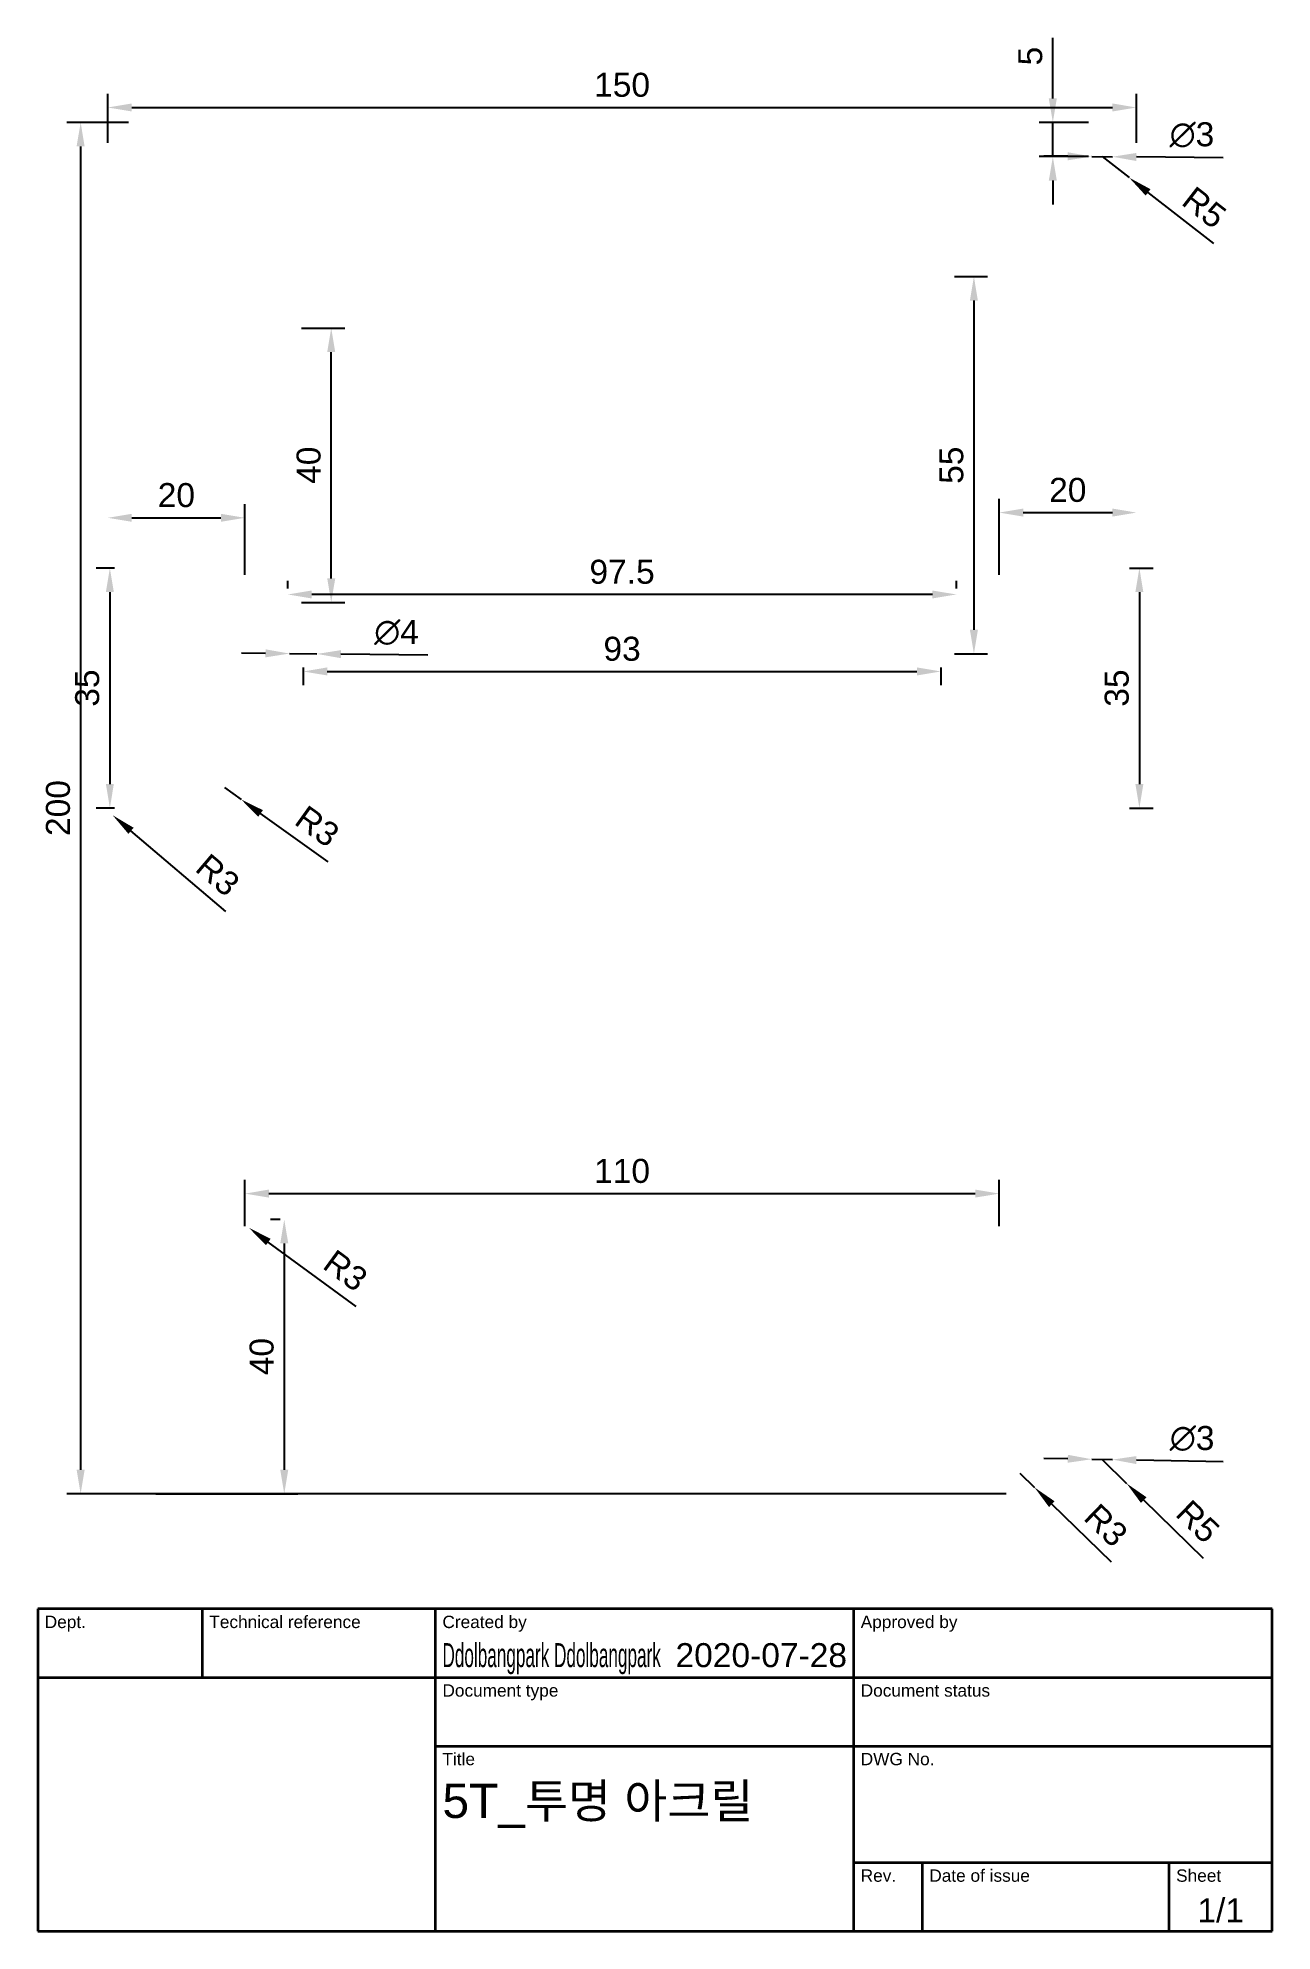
# Paper-space layout 'Sheet1' of a CAD drawing. Header units: millimetres. Extents: x 20 to 200, y 10 to 286.
import ezdxf
from ezdxf.enums import TextEntityAlignment as Align

# ---------------------------------------------------------------- set-up
doc = ezdxf.new("R2010")
doc.units = ezdxf.units.MM
doc.header["$LTSCALE"] = 0.75
doc.layers.add('Dimensions', color=7, linetype='Continuous', lineweight=18)
doc.layers.add('TitleBlock', color=7, linetype='Continuous', lineweight=35)
doc.styles.add('FusionTitle', font='')
doc.styles.get("Standard").update_dxf_attribs({"font": 'arial.ttf'})
doc.styles.get('FusionTitle').set_extended_font_data('Arial Unicode MS')
doc.dimstyles.new('ISO-25', dxfattribs={"dimtxt": 3.5, "dimasz": 3.5, "dimexe": 2, "dimexo": 2, "dimgap": 1.5, "dimtad": 1, "dimzin": 12, "dimdsep": 46, "dimtxsty": 'Standard', "dimcen": 0, "dimclrd": 256, "dimclre": 256, "dimclrt": 256, "dimazin": 3, "dimtp": 0.1, "dimtm": 0.1, "dimtfac": 0.714, "dimtmove": 0, "dimatfit": 3, "dimfxl": 1, "dimtzin": 12, "dimarcsym": 0})

# ---------------------------------------------------------------- blocks, each defined once
blk = doc.blocks.new('ISO_TITLEBLOCK')
at = {"layer": 'TitleBlock'}
for p, q in [((0, 47), (-180, 47)), ((-180, 47), (-180, 0)), ((-156, 37), (-156, 47)), ((-122, 0), (-122, 47)), ((-61, 0), (-61, 47)), ((0, 0), (0, 47)), ((-180, 37), (0, 37)), ((-122, 27), (0, 27)), ((-61, 10), (0, 10)), ((-51, 0), (-51, 10)), ((-15, 0), (-15, 10)), ((-180, 0), (0, 0))]:
    blk.add_line(p, q, dxfattribs=at)
at = {"layer": 'TitleBlock', "style": 'FusionTitle'}
for s, p in [('Dept.', (-179, 46)), ('Technical reference', (-155, 46)), ('Created by', (-121, 46)), ('Approved by', (-60, 46)), ('Document type', (-121, 36)), ('Document status', (-60, 36)), ('Title', (-121, 26)), ('DWG No.', (-60, 26)), ('Rev.', (-60, 9)), ('Date of issue', (-50, 9)), ('Sheet', (-14, 9))]:
    blk.add_text(s, height=1.8, dxfattribs=at).set_placement(p, align=Align.TOP_LEFT)
for tag, p, height in [('DEPT', (-179, 38.5), 3.5), ('TECHNICAL_REFERENCE', (-155, 38.5), 3.5), ('CREATED_BY', (-121, 38.5), 3.5), ('APPROVED_BY', (-60, 38.5), 3.5), ('DOCUMENT_TYPE', (-121, 28.5), 3.5), ('DOCUMENT_STATUS', (-60, 28.5), 3.5), ('TITLE_1', (-121, 16.5), 5), ('TITLE_2', (-121, 9), 5), ('TITLE_3', (-121, 1.5), 5), ('DATE_OF_ISSUE', (-50, 1.5), 3.5)]:
    blk.add_attdef(tag, p, '', height=height, dxfattribs=at)
for tag, p in [('CREATED_DATE', (-62, 38.5)), ('APPROVED_DATE', (-1, 38.5))]:
    blk.add_attdef(tag, text='', height=3.5, dxfattribs=at).set_placement(p, align=Align.RIGHT)
for tag, height, p in [('DRAWING_NUMBER', 5, (-30.5, 16.6)), ('REV', 3.5, (-56, 3.1)), ('SHEET', 3.5, (-7.5, 3.1))]:
    blk.add_attdef(tag, text='', height=height, dxfattribs=at).set_placement(p, align=Align.MIDDLE)
blk = doc.blocks.new('*D19')
at = {"layer": 'Defpoints', "color": 0, "transparency": 16777216}
for p in [(180.2, 275.96), (30.2, 268.79), (180.2, 268.79)]:
    blk.add_point(p, dxfattribs=at)
at = {"layer": 'Dimensions', "lineweight": -2, "transparency": 16777216}
for p, q in [((30.2, 270.79), (30.2, 277.96)), ((180.2, 270.79), (180.2, 277.96)), ((33.7, 275.96), (176.7, 275.96))]:
    blk.add_line(p, q, dxfattribs=at)
at = {"layer": 'Dimensions', "transparency": 16777216}
for points in [[(33.7, 276.55), (33.7, 275.38), (30.2, 275.96)], [(176.7, 276.55), (176.7, 275.38), (180.2, 275.96)]]:
    blk.add_solid(points, dxfattribs=at)
at = {"layer": 'Dimensions', "transparency": 16777216, "insert": (105.2, 279.25), "char_height": 3.5, "attachment_point": 5}
blk.add_mtext('150', dxfattribs=at)
blk = doc.blocks.new('*D20')
at = {"layer": 'Defpoints', "color": 0, "transparency": 16777216}
for p in [(35.2, 273.79), (26.24, 73.79), (163.2, 73.79)]:
    blk.add_point(p, dxfattribs=at)
at = {"layer": 'Dimensions', "lineweight": -2, "transparency": 16777216}
for p, q in [((33.2, 273.79), (24.24, 273.79)), ((26.24, 270.29), (26.24, 77.29)), ((161.2, 73.79), (24.24, 73.79))]:
    blk.add_line(p, q, dxfattribs=at)
at = {"layer": 'Dimensions', "transparency": 16777216}
for points in [[(25.65, 270.29), (26.82, 270.29), (26.24, 273.79)], [(25.65, 77.29), (26.82, 77.29), (26.24, 73.79)]]:
    blk.add_solid(points, dxfattribs=at)
at = {"layer": 'Dimensions', "transparency": 16777216, "insert": (22.95, 173.79), "char_height": 3.5, "attachment_point": 5, "rotation": 90}
blk.add_mtext('200', dxfattribs=at)
blk = doc.blocks.new('*D21')
at = {"layer": 'Defpoints', "color": 0, "transparency": 16777216}
for p in [(30.2, 216.12), (50.2, 216.12), (50.2, 205.79)]:
    blk.add_point(p, dxfattribs=at)
at = {"layer": 'Dimensions', "lineweight": -2, "transparency": 16777216}
for p, q in [((33.7, 216.12), (46.7, 216.12)), ((50.2, 207.79), (50.2, 218.12))]:
    blk.add_line(p, q, dxfattribs=at)
at = {"layer": 'Dimensions', "transparency": 16777216}
for points in [[(33.7, 216.7), (33.7, 215.54), (30.2, 216.12)], [(46.7, 216.7), (46.7, 215.54), (50.2, 216.12)]]:
    blk.add_solid(points, dxfattribs=at)
at = {"layer": 'Dimensions', "transparency": 16777216, "insert": (40.2, 219.41), "char_height": 3.5, "attachment_point": 5}
blk.add_mtext('20', dxfattribs=at)
blk = doc.blocks.new('*D22')
at = {"layer": 'Defpoints', "color": 0, "transparency": 16777216}
for p in [(33.2, 208.79), (30.5, 173.79), (33.2, 173.79)]:
    blk.add_point(p, dxfattribs=at)
at = {"layer": 'Dimensions', "lineweight": -2, "transparency": 16777216}
for p, q in [((31.2, 208.79), (28.5, 208.79)), ((30.5, 205.29), (30.5, 177.29)), ((31.2, 173.79), (28.5, 173.79))]:
    blk.add_line(p, q, dxfattribs=at)
at = {"layer": 'Dimensions', "transparency": 16777216}
for points in [[(29.92, 205.29), (31.08, 205.29), (30.5, 208.79)], [(29.92, 177.29), (31.08, 177.29), (30.5, 173.79)]]:
    blk.add_solid(points, dxfattribs=at)
at = {"layer": 'Dimensions', "transparency": 16777216, "insert": (27.21, 191.29), "char_height": 3.5, "attachment_point": 5, "rotation": 90}
blk.add_mtext('35', dxfattribs=at)
blk = doc.blocks.new('*D23')
at = {"layer": 'Defpoints', "color": 0, "transparency": 16777216}
for p in [(47.2, 176.79), (49.64, 175.05)]:
    blk.add_point(p, dxfattribs=at)
at = {"layer": 'Dimensions', "lineweight": -2, "transparency": 16777216}
for p, q in [((47.2, 176.79), (49.64, 175.05)), ((62.35, 165.94), (52.48, 173.01))]:
    blk.add_line(p, q, dxfattribs=at)
at = {"layer": 'Dimensions', "transparency": 16777216}
blk.add_solid([(52.82, 173.48), (52.14, 172.53), (49.64, 175.05)], dxfattribs=at)
at = {"layer": 'Dimensions', "transparency": 16777216, "insert": (60.75, 171.13), "char_height": 3.5, "attachment_point": 5, "rotation": 324.3759}
blk.add_mtext('R3', dxfattribs=at)
blk = doc.blocks.new('*D24')
at = {"layer": 'Defpoints', "color": 0, "transparency": 16777216}
for p in [(33.2, 170.79), (35.48, 168.85)]:
    blk.add_point(p, dxfattribs=at)
at = {"layer": 'Dimensions', "lineweight": -2, "transparency": 16777216}
blk.add_line((47.4, 158.72), (33.58, 170.47), dxfattribs=at)
at = {"layer": 'Dimensions', "transparency": 16777216}
blk.add_solid([(33.96, 170.92), (33.2, 170.03), (30.91, 172.74)], dxfattribs=at)
at = {"layer": 'Dimensions', "transparency": 16777216, "insert": (46.24, 164.02), "char_height": 3.5, "attachment_point": 5, "rotation": 319.6202}
blk.add_mtext('R3', dxfattribs=at)
blk = doc.blocks.new('*D25')
at = {"layer": 'Defpoints', "color": 0, "transparency": 16777216}
for p in [(56.7, 196.32), (60.7, 196.27)]:
    blk.add_point(p, dxfattribs=at)
at = {"layer": 'Dimensions', "lineweight": -2, "transparency": 16777216}
for p, q in [((53.2, 196.35), (49.7, 196.39)), ((56.7, 196.32), (60.7, 196.27)), ((76.85, 196.1), (64.2, 196.24))]:
    blk.add_line(p, q, dxfattribs=at)
at = {"layer": 'Dimensions', "transparency": 16777216}
for points in [[(53.2, 196.94), (53.19, 195.77), (56.7, 196.32)], [(64.2, 196.82), (64.19, 195.65), (60.7, 196.27)]]:
    blk.add_solid(points, dxfattribs=at)
at = {"layer": 'Dimensions', "transparency": 16777216, "insert": (72.31, 199.4), "char_height": 3.5, "attachment_point": 5, "rotation": 359.3853}
blk.add_mtext('∅4', dxfattribs=at)
blk = doc.blocks.new('*D26')
at = {"layer": 'Defpoints', "color": 0, "transparency": 16777216}
for p in [(58.7, 196.29), (151.7, 196.29), (151.7, 193.71)]:
    blk.add_point(p, dxfattribs=at)
at = {"layer": 'Dimensions', "lineweight": -2, "transparency": 16777216}
for p, q in [((58.7, 194.29), (58.7, 191.71)), ((62.2, 193.71), (148.2, 193.71)), ((151.7, 194.29), (151.7, 191.71))]:
    blk.add_line(p, q, dxfattribs=at)
at = {"layer": 'Dimensions', "transparency": 16777216}
for points in [[(62.2, 194.3), (62.2, 193.13), (58.7, 193.71)], [(148.2, 194.3), (148.2, 193.13), (151.7, 193.71)]]:
    blk.add_solid(points, dxfattribs=at)
at = {"layer": 'Dimensions', "transparency": 16777216, "insert": (105.2, 197), "char_height": 3.5, "attachment_point": 5}
blk.add_mtext('93', dxfattribs=at)
blk = doc.blocks.new('*D27')
at = {"layer": 'Defpoints', "color": 0, "transparency": 16777216}
for p in [(151.7, 251.29), (151.7, 196.29), (156.51, 196.29)]:
    blk.add_point(p, dxfattribs=at)
at = {"layer": 'Dimensions', "lineweight": -2, "transparency": 16777216}
for p, q in [((153.7, 251.29), (158.51, 251.29)), ((156.51, 247.79), (156.51, 199.79)), ((153.7, 196.29), (158.51, 196.29))]:
    blk.add_line(p, q, dxfattribs=at)
at = {"layer": 'Dimensions', "transparency": 16777216}
for points in [[(155.92, 247.79), (157.09, 247.79), (156.51, 251.29)], [(155.92, 199.79), (157.09, 199.79), (156.51, 196.29)]]:
    blk.add_solid(points, dxfattribs=at)
at = {"layer": 'Dimensions', "transparency": 16777216, "insert": (153.23, 223.79), "char_height": 3.5, "attachment_point": 5, "rotation": 90}
blk.add_mtext('55', dxfattribs=at)
blk = doc.blocks.new('*D28')
at = {"layer": 'Defpoints', "color": 0, "transparency": 16777216}
for p in [(56.45, 204.94), (56.45, 203.79), (153.95, 203.79)]:
    blk.add_point(p, dxfattribs=at)
at = {"layer": 'Dimensions', "lineweight": -2, "transparency": 16777216}
for p, q in [((56.45, 205.79), (56.45, 206.94)), ((150.45, 204.94), (59.95, 204.94)), ((153.95, 205.79), (153.95, 206.94))]:
    blk.add_line(p, q, dxfattribs=at)
at = {"layer": 'Dimensions', "transparency": 16777216}
for points in [[(59.95, 205.52), (59.95, 204.36), (56.45, 204.94)], [(150.45, 205.52), (150.45, 204.36), (153.95, 204.94)]]:
    blk.add_solid(points, dxfattribs=at)
at = {"layer": 'Dimensions', "transparency": 16777216, "insert": (105.2, 208.23), "char_height": 3.5, "attachment_point": 5}
blk.add_mtext('97.5', dxfattribs=at)
blk = doc.blocks.new('*D29')
at = {"layer": 'Defpoints', "color": 0, "transparency": 16777216}
for p in [(56.45, 243.79), (62.78, 243.79), (56.45, 203.79)]:
    blk.add_point(p, dxfattribs=at)
at = {"layer": 'Dimensions', "lineweight": -2, "transparency": 16777216}
for p, q in [((58.45, 243.79), (64.78, 243.79)), ((62.78, 207.29), (62.78, 240.29)), ((58.45, 203.79), (64.78, 203.79))]:
    blk.add_line(p, q, dxfattribs=at)
at = {"layer": 'Dimensions', "transparency": 16777216}
for points in [[(62.2, 240.29), (63.37, 240.29), (62.78, 243.79)], [(62.2, 207.29), (63.37, 207.29), (62.78, 203.79)]]:
    blk.add_solid(points, dxfattribs=at)
at = {"layer": 'Dimensions', "transparency": 16777216, "insert": (59.5, 223.79), "char_height": 3.5, "attachment_point": 5, "rotation": 90}
blk.add_mtext('40', dxfattribs=at)
blk = doc.blocks.new('*D30')
at = {"layer": 'Defpoints', "color": 0, "transparency": 16777216}
for p in [(180.2, 216.88), (180.2, 216.88), (160.2, 205.79)]:
    blk.add_point(p, dxfattribs=at)
at = {"layer": 'Dimensions', "lineweight": -2, "transparency": 16777216}
for p, q in [((160.2, 207.79), (160.2, 218.88)), ((163.7, 216.88), (176.7, 216.88))]:
    blk.add_line(p, q, dxfattribs=at)
at = {"layer": 'Dimensions', "transparency": 16777216}
for points in [[(163.7, 217.47), (163.7, 216.3), (160.2, 216.88)], [(176.7, 217.47), (176.7, 216.3), (180.2, 216.88)]]:
    blk.add_solid(points, dxfattribs=at)
at = {"layer": 'Dimensions', "transparency": 16777216, "insert": (170.2, 220.17), "char_height": 3.5, "attachment_point": 5}
blk.add_mtext('20', dxfattribs=at)
blk = doc.blocks.new('*D31')
at = {"layer": 'Defpoints', "color": 0, "transparency": 16777216}
for p in [(177.2, 208.79), (177.2, 173.79), (180.64, 173.79)]:
    blk.add_point(p, dxfattribs=at)
at = {"layer": 'Dimensions', "lineweight": -2, "transparency": 16777216}
for p, q in [((179.2, 208.79), (182.64, 208.79)), ((180.64, 205.29), (180.64, 177.29)), ((179.2, 173.79), (182.64, 173.79))]:
    blk.add_line(p, q, dxfattribs=at)
at = {"layer": 'Dimensions', "transparency": 16777216}
for points in [[(180.06, 205.29), (181.22, 205.29), (180.64, 208.79)], [(180.06, 177.29), (181.22, 177.29), (180.64, 173.79)]]:
    blk.add_solid(points, dxfattribs=at)
at = {"layer": 'Dimensions', "transparency": 16777216, "insert": (177.35, 191.29), "char_height": 3.5, "attachment_point": 5, "rotation": 90}
blk.add_mtext('35', dxfattribs=at)
blk = doc.blocks.new('*D32')
at = {"layer": 'Defpoints', "color": 0, "transparency": 16777216}
for p in [(175.2, 78.79), (178.77, 75.3)]:
    blk.add_point(p, dxfattribs=at)
at = {"layer": 'Dimensions', "lineweight": -2, "transparency": 16777216}
for p, q in [((175.2, 78.79), (178.77, 75.3)), ((189.98, 64.35), (181.28, 72.85))]:
    blk.add_line(p, q, dxfattribs=at)
at = {"layer": 'Dimensions', "transparency": 16777216}
blk.add_solid([(181.69, 73.27), (180.87, 72.44), (178.77, 75.3)], dxfattribs=at)
at = {"layer": 'Dimensions', "transparency": 16777216, "insert": (189.17, 69.73), "char_height": 3.5, "attachment_point": 5, "rotation": 315.6669}
blk.add_mtext('R5', dxfattribs=at)
blk = doc.blocks.new('*D33')
at = {"layer": 'Defpoints', "color": 0, "transparency": 16777216}
for p in [(173.7, 78.82), (176.7, 78.77)]:
    blk.add_point(p, dxfattribs=at)
at = {"layer": 'Dimensions', "lineweight": -2, "transparency": 16777216}
for p, q in [((170.2, 78.89), (166.7, 78.95)), ((173.7, 78.82), (176.7, 78.77)), ((192.86, 78.46), (180.2, 78.7))]:
    blk.add_line(p, q, dxfattribs=at)
at = {"layer": 'Dimensions', "transparency": 16777216}
for points in [[(170.21, 79.47), (170.19, 78.31), (173.7, 78.82)], [(180.21, 79.28), (180.19, 78.12), (176.7, 78.77)]]:
    blk.add_solid(points, dxfattribs=at)
at = {"layer": 'Dimensions', "transparency": 16777216, "insert": (188.34, 81.84), "char_height": 3.5, "attachment_point": 5, "rotation": 358.9293}
blk.add_mtext('∅3', dxfattribs=at)
blk = doc.blocks.new('*D34')
at = {"layer": 'Defpoints', "color": 0, "transparency": 16777216}
for p in [(160.2, 117.56), (50.2, 110.79), (160.2, 110.79)]:
    blk.add_point(p, dxfattribs=at)
at = {"layer": 'Dimensions', "lineweight": -2, "transparency": 16777216}
for p, q in [((50.2, 112.79), (50.2, 119.56)), ((160.2, 112.79), (160.2, 119.56)), ((53.7, 117.56), (156.7, 117.56))]:
    blk.add_line(p, q, dxfattribs=at)
at = {"layer": 'Dimensions', "transparency": 16777216}
for points in [[(53.7, 118.15), (53.7, 116.98), (50.2, 117.56)], [(156.7, 118.15), (156.7, 116.98), (160.2, 117.56)]]:
    blk.add_solid(points, dxfattribs=at)
at = {"layer": 'Dimensions', "transparency": 16777216, "insert": (105.2, 120.85), "char_height": 3.5, "attachment_point": 5}
blk.add_mtext('110', dxfattribs=at)
blk = doc.blocks.new('*D35')
at = {"layer": 'Defpoints', "color": 0, "transparency": 16777216}
for p in [(57.35, 113.79), (35.2, 73.79), (55.93, 73.79)]:
    blk.add_point(p, dxfattribs=at)
at = {"layer": 'Dimensions', "lineweight": -2, "transparency": 16777216}
for p, q in [((55.35, 113.79), (53.93, 113.79)), ((55.93, 110.29), (55.93, 77.29)), ((37.2, 73.79), (57.93, 73.79))]:
    blk.add_line(p, q, dxfattribs=at)
at = {"layer": 'Dimensions', "transparency": 16777216}
for points in [[(55.35, 110.29), (56.52, 110.29), (55.93, 113.79)], [(55.35, 77.29), (56.52, 77.29), (55.93, 73.79)]]:
    blk.add_solid(points, dxfattribs=at)
at = {"layer": 'Dimensions', "transparency": 16777216, "insert": (52.65, 93.79), "char_height": 3.5, "attachment_point": 5, "rotation": 90}
blk.add_mtext('40', dxfattribs=at)
blk = doc.blocks.new('*D36')
at = {"layer": 'Defpoints', "color": 0, "transparency": 16777216}
for p in [(53.2, 110.79), (55.62, 109.02)]:
    blk.add_point(p, dxfattribs=at)
at = {"layer": 'Dimensions', "lineweight": -2, "transparency": 16777216}
blk.add_line((66.42, 101.12), (53.6, 110.5), dxfattribs=at)
at = {"layer": 'Dimensions', "transparency": 16777216}
blk.add_solid([(53.95, 110.97), (53.26, 110.03), (50.78, 112.57)], dxfattribs=at)
at = {"layer": 'Dimensions', "transparency": 16777216, "insert": (64.87, 106.33), "char_height": 3.5, "attachment_point": 5, "rotation": 323.802}
blk.add_mtext('R3', dxfattribs=at)
blk = doc.blocks.new('*D37')
at = {"layer": 'Defpoints', "color": 0, "transparency": 16777216}
for p in [(163.2, 76.79), (165.35, 74.71)]:
    blk.add_point(p, dxfattribs=at)
at = {"layer": 'Dimensions', "lineweight": -2, "transparency": 16777216}
for p, q in [((163.2, 76.79), (165.35, 74.71)), ((176.59, 63.82), (167.87, 72.27))]:
    blk.add_line(p, q, dxfattribs=at)
at = {"layer": 'Dimensions', "transparency": 16777216}
blk.add_solid([(168.27, 72.69), (167.46, 71.85), (165.35, 74.71)], dxfattribs=at)
at = {"layer": 'Dimensions', "transparency": 16777216, "insert": (175.77, 69.19), "char_height": 3.5, "attachment_point": 5, "rotation": 315.9096}
blk.add_mtext('R3', dxfattribs=at)
blk = doc.blocks.new('*D38')
at = {"layer": 'Defpoints', "color": 0, "transparency": 16777216}
for p in [(175.2, 268.79), (179.15, 265.73)]:
    blk.add_point(p, dxfattribs=at)
at = {"layer": 'Dimensions', "lineweight": -2, "transparency": 16777216}
for p, q in [((175.2, 268.79), (179.15, 265.73)), ((191.52, 256.11), (181.91, 263.58))]:
    blk.add_line(p, q, dxfattribs=at)
at = {"layer": 'Dimensions', "transparency": 16777216}
blk.add_solid([(182.27, 264.04), (181.55, 263.12), (179.15, 265.73)], dxfattribs=at)
at = {"layer": 'Dimensions', "transparency": 16777216, "insert": (190.11, 261.36), "char_height": 3.5, "attachment_point": 5, "rotation": 322.1567}
blk.add_mtext('R5', dxfattribs=at)
blk = doc.blocks.new('*D39')
at = {"layer": 'Defpoints', "color": 0, "transparency": 16777216}
for p in [(173.7, 268.81), (176.7, 268.78)]:
    blk.add_point(p, dxfattribs=at)
at = {"layer": 'Dimensions', "lineweight": -2, "transparency": 16777216}
for p, q in [((170.2, 268.84), (166.7, 268.88)), ((173.7, 268.81), (176.7, 268.78)), ((192.86, 268.63), (180.2, 268.75))]:
    blk.add_line(p, q, dxfattribs=at)
at = {"layer": 'Dimensions', "transparency": 16777216}
for points in [[(170.2, 269.43), (170.19, 268.26), (173.7, 268.81)], [(180.2, 269.33), (180.19, 268.16), (176.7, 268.78)]]:
    blk.add_solid(points, dxfattribs=at)
at = {"layer": 'Dimensions', "transparency": 16777216, "insert": (188.31, 271.96), "char_height": 3.5, "attachment_point": 5, "rotation": 359.4496}
blk.add_mtext('∅3', dxfattribs=at)
blk = doc.blocks.new('*D40')
at = {"layer": 'Defpoints', "color": 0, "transparency": 16777216}
for p in [(168.02, 273.79), (175.2, 273.79), (175.2, 268.79)]:
    blk.add_point(p, dxfattribs=at)
at = {"layer": 'Dimensions', "lineweight": -2, "transparency": 16777216}
for p, q in [((168.02, 277.29), (168.02, 286.12)), ((173.2, 273.79), (166.02, 273.79)), ((168.02, 268.79), (168.02, 273.79)), ((173.2, 268.79), (166.02, 268.79)), ((168.02, 265.29), (168.02, 261.79))]:
    blk.add_line(p, q, dxfattribs=at)
at = {"layer": 'Dimensions', "transparency": 16777216}
for points in [[(167.43, 277.29), (168.6, 277.29), (168.02, 273.79)], [(167.43, 265.29), (168.6, 265.29), (168.02, 268.79)]]:
    blk.add_solid(points, dxfattribs=at)
at = {"layer": 'Dimensions', "transparency": 16777216, "insert": (164.74, 283.46), "char_height": 3.5, "attachment_point": 5, "rotation": 90}
blk.add_mtext('5', dxfattribs=at)

psp = doc.layouts.new('Sheet1')

# ---------------------------------------------------------------- block references
at = {"layer": 'TitleBlock'}
ref = psp.add_blockref('ISO_TITLEBLOCK', (200, 10), dxfattribs=at)
ref.add_attrib('CREATED_DATE', '2020-07-28', dxfattribs={"height": 3.5, "style": 'FusionTitle'}).set_placement((138, 48.5), align=Align.RIGHT)
ref.add_attrib('SHEET', '1/1', dxfattribs={"height": 3.5, "style": 'FusionTitle'}).set_placement((192.5, 13.1), align=Align.MIDDLE)
ref.add_attrib('TITLE_1', '5T_투명 아크릴', (79, 26.5), dxfattribs={"height": 5, "style": 'FusionTitle'})
ref.add_attrib('CREATED_BY', 'Ddolbangpark Ddolbangpark', (79, 48.5), dxfattribs={"height": 3.5, "style": 'FusionTitle', "width": 0.511791})

# ---------------------------------------------------------------- dimensions: what is measured, and where the dimension line sits
at = {"layer": 'Dimensions'}
for p1, p2, distance, picture, middle in [((175.198, 268.795), (175.198, 273.795), 7.181, '*D40', (164.737, 283.455)), ((151.698, 251.295), (151.698, 196.295), 4.807, '*D27', (153.225, 223.795)), ((56.448, 203.795), (56.448, 243.795), -6.335, '*D29', (59.496, 223.795)), ((153.948, 203.795), (56.448, 203.795), -1.147, '*D28', (105.198, 208.229)), ((58.698, 196.295), (151.698, 196.295), -2.583, '*D26', (105.198, 197))]:
    dim = psp.add_aligned_dim(p1=p1, p2=p2, distance=distance, dimstyle='ISO-25', override={"dimlfac": -1, "dimclrd": 256, "dimclre": 256}, dxfattribs=at)
    dim.commit()
    dim.dimension.update_dxf_attribs({"geometry": picture, "text_midpoint": middle})
for base, p1, p2, picture, middle in [((180.198, 275.964), (30.198, 268.795), (180.198, 268.795), '*D19', (105.198, 279.251)), ((50.198, 216.12), (30.198, 216.12), (50.198, 205.795), '*D21', (40.198, 219.407))]:
    dim = psp.add_linear_dim(base=base, p1=p1, p2=p2, dimstyle='ISO-25', override={"dimlfac": -1, "dimclrd": 256, "dimclre": 256}, dxfattribs=at)
    dim.commit()
    dim.dimension.update_dxf_attribs({"geometry": picture, "text_midpoint": middle})
for base, p1, p2, angle, picture, middle in [((26.235, 73.795), (35.198, 273.795), (163.198, 73.795), 270, '*D20', (22.948, 173.795)), ((180.198, 216.882), (160.198, 205.795), (180.198, 216.882), 180, '*D30', (170.198, 220.169)), ((30.501, 173.795), (33.198, 208.795), (33.198, 173.795), 270, '*D22', (27.213, 191.295)), ((180.641, 173.795), (177.198, 208.795), (177.198, 173.795), 90, '*D31', (177.353, 191.295)), ((160.198, 117.565), (50.198, 110.795), (160.198, 110.795), 180, '*D34', (105.198, 120.852)), ((55.934, 73.795), (57.348, 113.795), (35.198, 73.795), 90, '*D35', (52.647, 93.795))]:
    dim = psp.add_linear_dim(base=base, p1=p1, p2=p2, angle=angle, dimstyle='ISO-25', override={"dimlfac": -1, "dimclrd": 256, "dimclre": 256}, dxfattribs=at)
    dim.commit()
    dim.dimension.update_dxf_attribs({"geometry": picture, "text_midpoint": middle})
for p1, p2, picture, middle in [((173.698, 268.809), (176.698, 268.781), '*D39', (188.279, 268.669)), ((56.698, 196.316), (60.698, 196.273), '*D25', (72.272, 196.149)), ((173.698, 78.823), (176.697, 78.767), '*D33', (188.278, 78.55))]:
    dim = psp.add_diameter_dim_2p(p1=p1, p2=p2, dimstyle='ISO-25', override={"dimlfac": -1, "dimclrd": 256, "dimclre": 256}, dxfattribs=at)
    dim.commit()
    dim.dimension.update_dxf_attribs({"geometry": picture, "text_midpoint": middle})
dim = psp.add_radius_dim(center=(175.198, 268.795), mpoint=(179.146, 265.727), dimstyle='ISO-25', override={"dimlfac": -1, "dimse1": 1, "dimclrd": 256, "dimclre": 256}, dxfattribs=at)
dim.commit()
dim.dimension.update_dxf_attribs({"geometry": '*D38', "text_midpoint": (188.097, 258.773)})
for center, mpoint, picture, middle in [((47.198, 176.795), (49.636, 175.048), '*D23', (58.839, 168.453)), ((33.198, 170.795), (35.483, 168.851), '*D24', (44.108, 161.516)), ((53.198, 110.795), (55.619, 109.023), '*D36', (62.931, 103.672)), ((175.198, 78.795), (178.774, 75.301), '*D32', (186.882, 67.38)), ((163.198, 76.795), (165.352, 74.708), '*D37', (173.484, 66.83))]:
    dim = psp.add_radius_dim(center=center, mpoint=mpoint, dimstyle='ISO-25', override={"dimlfac": -1, "dimse1": 1, "dimclrd": 256, "dimclre": 256}, dxfattribs=at)
    dim.commit()
    dim.dimension.update_dxf_attribs({"geometry": picture, "text_midpoint": middle, "dimtype": 164})

doc.saveas('drawing.dxf')
